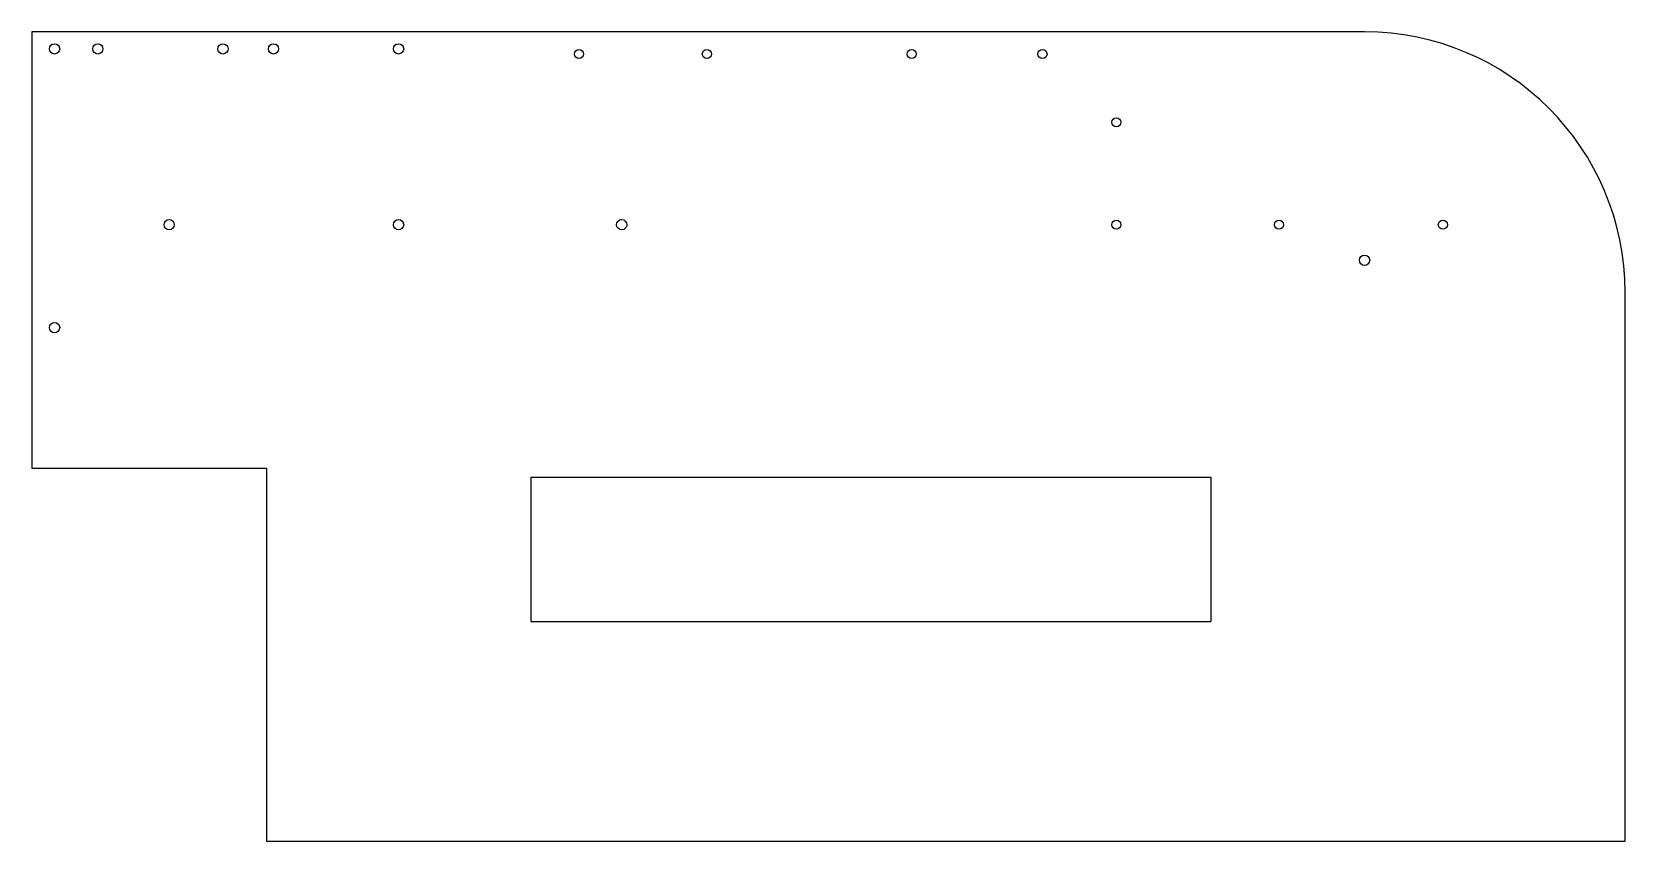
# Model space of a CAD drawing. Header units: millimetres. Extents: x 0 to 1401, y 0 to 711.
import ezdxf

# ---------------------------------------------------------------- set-up
doc = ezdxf.new("R2010")
doc.units = ezdxf.units.MM

msp = doc.modelspace()

# ---------------------------------------------------------------- linework, layer by layer
at = {"color": 7, "linetype": 'Continuous'}
for p, q in [((1171.6, 711.4), (0, 711.4)), ((0, 711.4), (0, 327.8)), ((1400.6, 0), (1400.6, 482.4)), ((0, 327.8), (206.4, 327.8)), ((206.4, 327.8), (206.4, 0)), ((438.5, 320), (1036.4, 320)), ((438.5, 320), (438.5, 193.2)), ((1036.4, 320), (1036.4, 193.2)), ((438.5, 193.2), (1036.4, 193.2)), ((206.4, 0), (1400.6, 0))]:
    msp.add_line(p, q, dxfattribs=at)
for centre, radius in [((20, 696.4), 4.5), ((58, 696.4), 4.51), ((168, 696.4), 4.51), ((212.4, 696.4), 4.5), ((322.4, 696.4), 4.5), ((480.9, 691.9), 4), ((593.4, 691.9), 4), ((773.4, 691.9), 4), ((888.4, 691.9), 4), ((953.4, 631.9), 4), ((120.7, 541.9), 4.5), ((322.4, 541.9), 4.5), ((518.5, 541.9), 4.51), ((953.4, 541.9), 4), ((1096.4, 541.9), 4), ((1240.4, 541.9), 4), ((1171.6, 510.6), 4.51), ((20, 451.4), 4.5)]:
    msp.add_circle(centre, radius, dxfattribs=at)
msp.add_arc((1171.6, 482.4), 229, 0, 90, dxfattribs=at)

doc.saveas('drawing.dxf')
